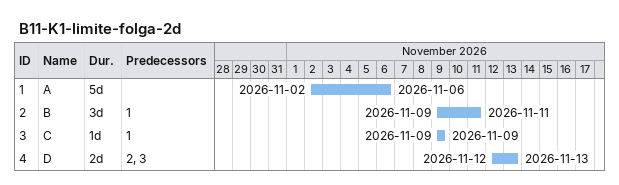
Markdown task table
B11-K1-limite-folga-2d

| ID | Task | Duration | Start | Finish | Predecessors |
|---|---|---|---|---|---|
| 1 | A | 5d | 2026-11-02 | 2026-11-06 |  |
| 2 | B | 3d | 2026-11-09 | 2026-11-11 | 1 |
| 3 | C | 1d | 2026-11-09 | 2026-11-09 | 1 |
| 4 | D | 2d | 2026-11-12 | 2026-11-13 | 2, 3 |
